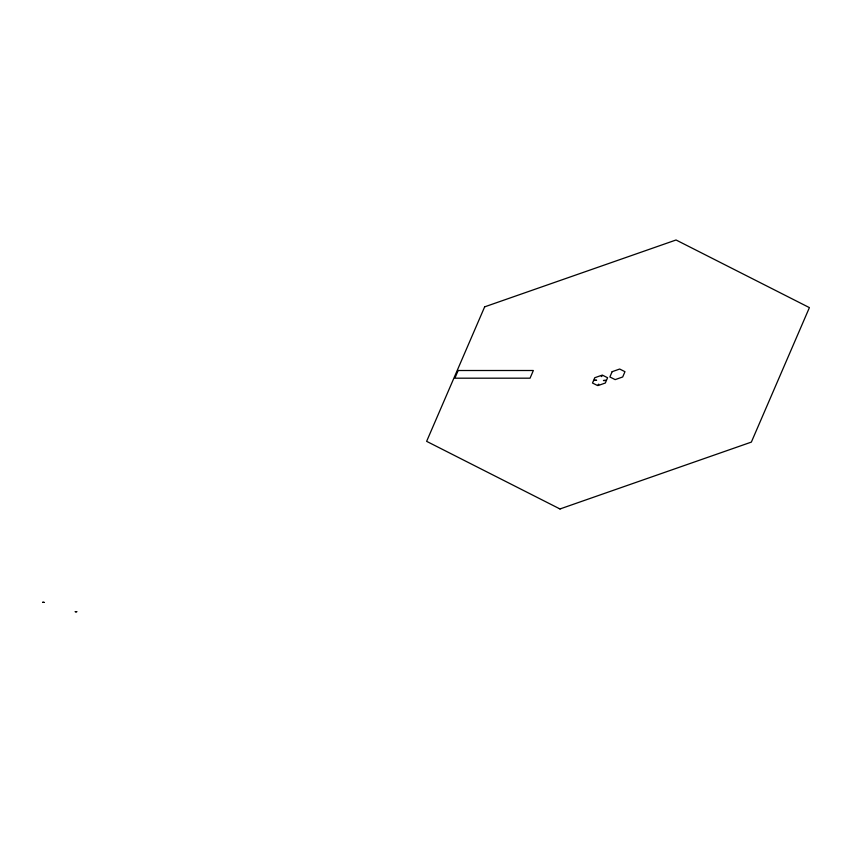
<?xml version="1.0" encoding="UTF-8"?>
<svg xmlns="http://www.w3.org/2000/svg" width="852" height="852" viewBox="0 0 852 852"><rect width="100%" height="100%" fill="white"/><g stroke="black" fill="none" stroke-linecap="round" stroke-linejoin="round"><path stroke-width="1.28" d="M559.381 508.665L560.84 508.665M458.152 370.513L454.872 378.192L530.061 378.182L533.341 370.503L458.152 370.513M593.567 380.524L592.502 383.017L597.54 385.541L598.722 384.156L598.136 385.541L605.325 383.017L606.39 380.524L603.44 380.524L606.517 380.226L607.582 377.724L602.545 375.21L601.363 376.595L601.949 375.21L594.76 377.734L593.695 380.226L596.613 380.226L593.567 380.524M612.141 371.685L609.883 376.967L615.165 379.619L622.706 376.967L624.963 371.685L619.681 369.033L612.141 371.685M484.66 306.848L426.628 441.347L559.977 508.963L751.357 442.103L809.4 307.615L676.051 239.987L484.66 306.848M44.059 602.353L42.6 602.353L44.059 602.353M76.744 611.715L75.285 611.715L76.744 611.715"/></g></svg>
